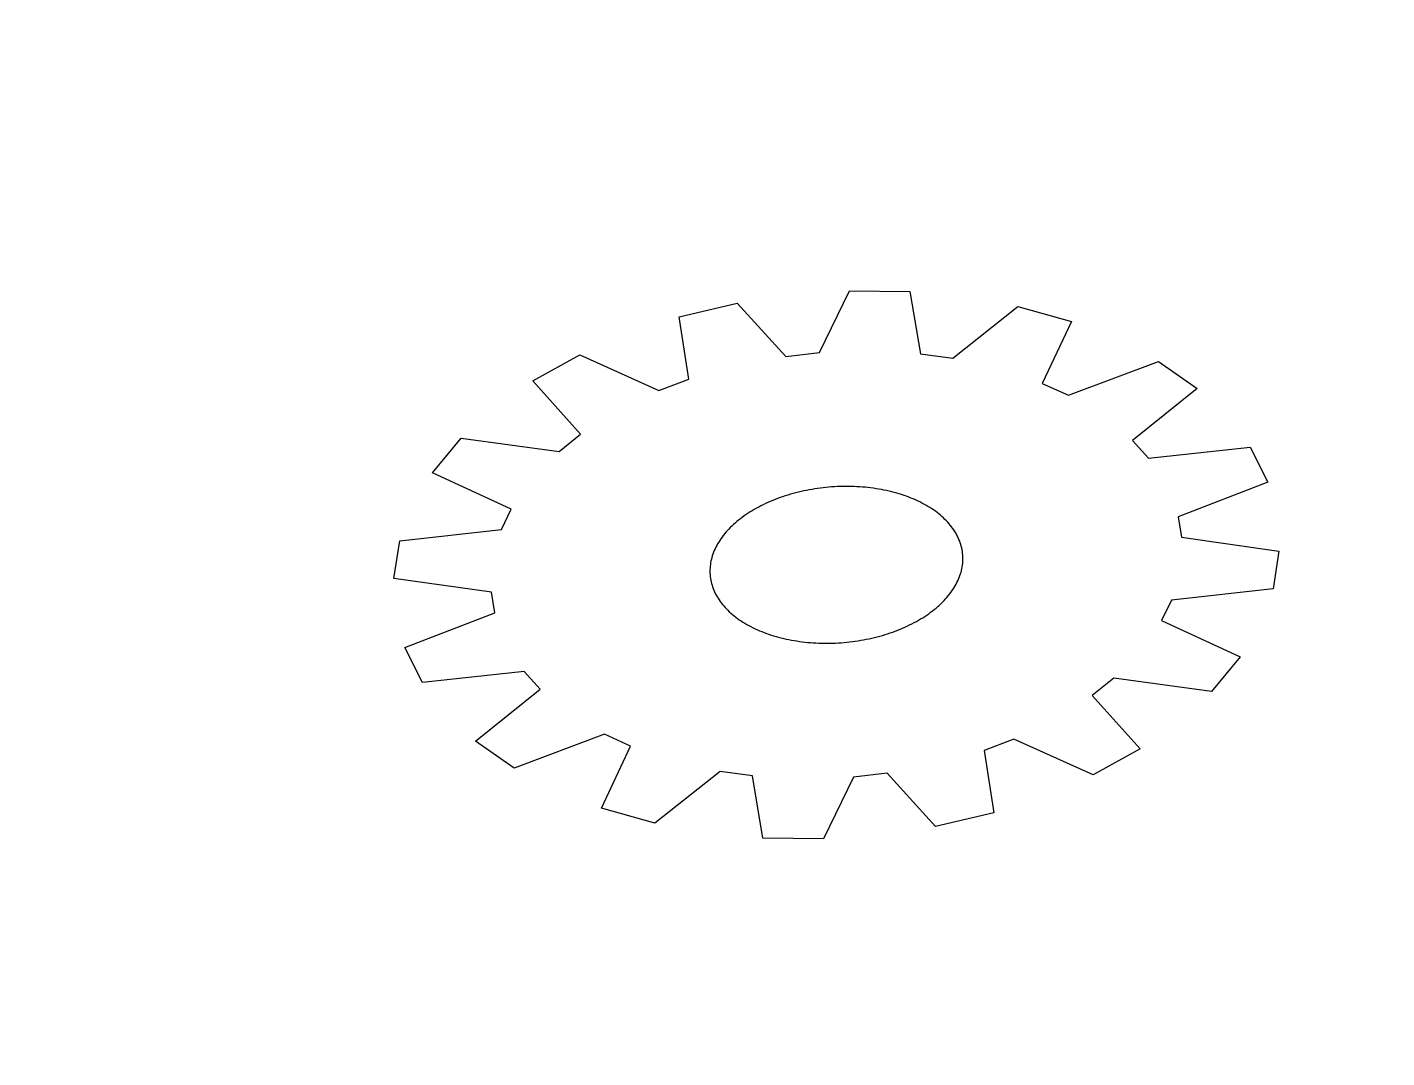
# Model space of a CAD drawing. Header units: millimetres. Extents: x 33 to 145, y 82 to 167.
import ezdxf

# ---------------------------------------------------------------- set-up
doc = ezdxf.new("R2010")
doc.units = ezdxf.units.MM
doc.layers.add('CUT', color=7, linetype='Continuous')

# ---------------------------------------------------------------- blocks, each defined once
blk = doc.blocks.new('INNER')
at = {"layer": 'CUT'}
for p, q in [((31.913, 65.263), (31.574, 58.813)), ((35.717, 65.827), (31.913, 65.263)), ((37.914, 59.754), (35.717, 65.827)), ((42.836, 65.478), (40.054, 59.649)), ((46.566, 64.543), (42.836, 65.478)), ((46.271, 58.091), (46.566, 64.543)), ((25.202, 62.862), (21.904, 60.885)), ((29.556, 58.091), (25.202, 62.862)), ((53.01, 61.496), (48.209, 57.175)), ((56.098, 59.205), (53.01, 61.496)), ((21.904, 60.885), (24.059, 54.796)), ((40.054, 59.649), (37.914, 59.754)), ((31.574, 58.813), (29.556, 58.091)), ((53.357, 53.357), (56.098, 59.205)), ((48.209, 57.175), (46.271, 58.091)), ((16.622, 56.098), (14.332, 53.01)), ((22.47, 53.357), (16.622, 56.098)), ((24.059, 54.796), (22.47, 53.357)), ((54.796, 51.769), (53.357, 53.357)), ((60.885, 53.924), (54.796, 51.769)), ((62.862, 50.625), (60.885, 53.924)), ((14.332, 53.01), (18.653, 48.209)), ((58.091, 46.271), (62.862, 50.625)), ((18.653, 48.209), (17.736, 46.271)), ((11.284, 46.566), (10.35, 42.836)), ((17.736, 46.271), (11.284, 46.566)), ((35.205, 45.441), (35.374, 45.5)), ((35.374, 45.5), (35.543, 45.555)), ((35.543, 45.555), (35.714, 45.605)), ((35.714, 45.605), (35.886, 45.653)), ((35.886, 45.653), (36.059, 45.696)), ((36.059, 45.696), (36.233, 45.735)), ((36.233, 45.735), (36.408, 45.771)), ((36.408, 45.771), (36.583, 45.802)), ((36.583, 45.802), (36.759, 45.83)), ((36.759, 45.83), (36.936, 45.854)), ((36.936, 45.854), (37.113, 45.874)), ((37.113, 45.874), (37.29, 45.889)), ((37.29, 45.889), (37.468, 45.901)), ((37.468, 45.901), (37.646, 45.909)), ((37.646, 45.909), (37.825, 45.913)), ((37.825, 45.913), (38.003, 45.913)), ((38.003, 45.913), (38.181, 45.909)), ((38.181, 45.909), (38.359, 45.901)), ((38.359, 45.901), (38.537, 45.889)), ((38.537, 45.889), (38.714, 45.874)), ((38.714, 45.874), (38.892, 45.854)), ((38.892, 45.854), (39.068, 45.83)), ((39.068, 45.83), (39.244, 45.802)), ((39.244, 45.802), (39.42, 45.771)), ((39.42, 45.771), (39.594, 45.735)), ((39.594, 45.735), (39.768, 45.696)), ((39.768, 45.696), (39.941, 45.653)), ((39.941, 45.653), (40.113, 45.605)), ((40.113, 45.605), (40.284, 45.555)), ((40.284, 45.555), (40.454, 45.5)), ((40.454, 45.5), (40.622, 45.441)), ((58.813, 44.254), (58.091, 46.271)), ((33.46, 44.559), (33.609, 44.657)), ((33.609, 44.657), (33.76, 44.751)), ((33.76, 44.751), (33.914, 44.842)), ((33.914, 44.842), (34.069, 44.929)), ((34.069, 44.929), (34.226, 45.013)), ((34.226, 45.013), (34.385, 45.094)), ((34.385, 45.094), (34.546, 45.17)), ((34.546, 45.17), (34.709, 45.244)), ((34.709, 45.244), (34.873, 45.313)), ((34.873, 45.313), (35.038, 45.379)), ((35.038, 45.379), (35.205, 45.441)), ((40.622, 45.441), (40.789, 45.379)), ((40.789, 45.379), (40.955, 45.313)), ((40.955, 45.313), (41.119, 45.244)), ((41.119, 45.244), (41.281, 45.17)), ((41.281, 45.17), (41.442, 45.094)), ((41.442, 45.094), (41.601, 45.013)), ((41.601, 45.013), (41.758, 44.929)), ((41.758, 44.929), (41.914, 44.842)), ((41.914, 44.842), (42.067, 44.751)), ((42.067, 44.751), (42.218, 44.657)), ((42.218, 44.657), (42.368, 44.559)), ((32.352, 43.664), (32.482, 43.787)), ((32.482, 43.787), (32.614, 43.906)), ((32.614, 43.906), (32.749, 44.023)), ((32.749, 44.023), (32.886, 44.136)), ((32.886, 44.136), (33.026, 44.247)), ((33.026, 44.247), (33.168, 44.354)), ((33.168, 44.354), (33.313, 44.458)), ((33.313, 44.458), (33.46, 44.559)), ((42.368, 44.559), (42.514, 44.458)), ((42.514, 44.458), (42.659, 44.354)), ((42.659, 44.354), (42.801, 44.247)), ((42.801, 44.247), (42.941, 44.136)), ((42.941, 44.136), (43.079, 44.023)), ((43.079, 44.023), (43.214, 43.906)), ((43.214, 43.906), (43.346, 43.787)), ((43.346, 43.787), (43.475, 43.664)), ((65.263, 43.914), (58.813, 44.254)), ((65.827, 40.111), (65.263, 43.914)), ((31.635, 42.872), (31.747, 43.01)), ((31.747, 43.01), (31.862, 43.146)), ((31.862, 43.146), (31.98, 43.28)), ((31.98, 43.28), (32.101, 43.411)), ((32.101, 43.411), (32.225, 43.539)), ((32.225, 43.539), (32.352, 43.664)), ((43.475, 43.664), (43.602, 43.539)), ((43.602, 43.539), (43.726, 43.411)), ((43.726, 43.411), (43.847, 43.28)), ((43.847, 43.28), (43.965, 43.146)), ((43.965, 43.146), (44.08, 43.01)), ((44.08, 43.01), (44.192, 42.872)), ((10.35, 42.836), (16.179, 40.054)), ((31.03, 41.991), (31.123, 42.143)), ((31.123, 42.143), (31.219, 42.293)), ((31.219, 42.293), (31.318, 42.441)), ((31.318, 42.441), (31.421, 42.587)), ((31.421, 42.587), (31.526, 42.731)), ((31.526, 42.731), (31.635, 42.872)), ((44.192, 42.872), (44.301, 42.731)), ((44.301, 42.731), (44.407, 42.587)), ((44.407, 42.587), (44.509, 42.441)), ((44.509, 42.441), (44.608, 42.293)), ((44.608, 42.293), (44.704, 42.143)), ((44.704, 42.143), (44.797, 41.991)), ((30.548, 41.037), (30.62, 41.2)), ((30.62, 41.2), (30.695, 41.362)), ((30.695, 41.362), (30.774, 41.522)), ((30.774, 41.522), (30.856, 41.68)), ((30.856, 41.68), (30.941, 41.836)), ((30.941, 41.836), (31.03, 41.991)), ((44.797, 41.991), (44.886, 41.836)), ((44.886, 41.836), (44.972, 41.68)), ((44.972, 41.68), (45.054, 41.522)), ((45.054, 41.522), (45.132, 41.362)), ((45.132, 41.362), (45.207, 41.2)), ((45.207, 41.2), (45.279, 41.037)), ((30.247, 40.199), (30.3, 40.369)), ((30.3, 40.369), (30.356, 40.538)), ((30.356, 40.538), (30.417, 40.706)), ((30.417, 40.706), (30.481, 40.872)), ((30.481, 40.872), (30.548, 41.037)), ((45.279, 41.037), (45.347, 40.872)), ((45.347, 40.872), (45.411, 40.706)), ((45.411, 40.706), (45.471, 40.538)), ((45.471, 40.538), (45.528, 40.369)), ((45.528, 40.369), (45.58, 40.199)), ((16.179, 40.054), (16.074, 37.914)), ((30.04, 39.332), (30.074, 39.507)), ((30.074, 39.507), (30.111, 39.681)), ((30.111, 39.681), (30.153, 39.855)), ((30.153, 39.855), (30.198, 40.027)), ((30.198, 40.027), (30.247, 40.199)), ((45.58, 40.199), (45.629, 40.027)), ((45.629, 40.027), (45.675, 39.855)), ((45.675, 39.855), (45.716, 39.681)), ((45.716, 39.681), (45.753, 39.507)), ((45.753, 39.507), (45.787, 39.332)), ((59.754, 37.914), (65.827, 40.111)), ((29.932, 38.448), (29.945, 38.626)), ((29.945, 38.626), (29.963, 38.803)), ((29.963, 38.803), (29.985, 38.98)), ((29.985, 38.98), (30.011, 39.156)), ((30.011, 39.156), (30.04, 39.332)), ((45.787, 39.332), (45.817, 39.156)), ((45.817, 39.156), (45.842, 38.98)), ((45.842, 38.98), (45.864, 38.803)), ((45.864, 38.803), (45.882, 38.626)), ((45.882, 38.626), (45.896, 38.448)), ((16.074, 37.914), (10, 35.717)), ((29.914, 37.914), (29.916, 38.092)), ((29.916, 37.735), (29.914, 37.914)), ((29.916, 38.092), (29.922, 38.27)), ((29.922, 38.27), (29.932, 38.448)), ((45.896, 38.448), (45.906, 38.27)), ((45.906, 38.27), (45.912, 38.092)), ((45.912, 38.092), (45.914, 37.914)), ((45.914, 37.914), (45.912, 37.735)), ((59.649, 35.773), (59.754, 37.914)), ((29.922, 37.557), (29.916, 37.735)), ((29.932, 37.379), (29.922, 37.557)), ((29.945, 37.202), (29.932, 37.379)), ((29.963, 37.024), (29.945, 37.202)), ((29.985, 36.847), (29.963, 37.024)), ((45.864, 37.024), (45.842, 36.847)), ((45.882, 37.202), (45.864, 37.024)), ((45.896, 37.379), (45.882, 37.202)), ((45.906, 37.557), (45.896, 37.379)), ((45.912, 37.735), (45.906, 37.557)), ((30.011, 36.671), (29.985, 36.847)), ((30.04, 36.495), (30.011, 36.671)), ((30.074, 36.32), (30.04, 36.495)), ((30.111, 36.146), (30.074, 36.32)), ((30.153, 35.973), (30.111, 36.146)), ((45.716, 36.146), (45.675, 35.973)), ((45.753, 36.32), (45.716, 36.146)), ((45.787, 36.495), (45.753, 36.32)), ((45.817, 36.671), (45.787, 36.495)), ((45.842, 36.847), (45.817, 36.671)), ((10, 35.717), (10.564, 31.913)), ((30.198, 35.8), (30.153, 35.973)), ((30.247, 35.629), (30.198, 35.8)), ((30.3, 35.459), (30.247, 35.629)), ((30.356, 35.289), (30.3, 35.459)), ((30.417, 35.122), (30.356, 35.289)), ((45.471, 35.289), (45.411, 35.122)), ((45.528, 35.459), (45.471, 35.289)), ((45.58, 35.629), (45.528, 35.459)), ((45.629, 35.8), (45.58, 35.629)), ((45.675, 35.973), (45.629, 35.8)), ((65.478, 32.991), (59.649, 35.773)), ((30.481, 34.955), (30.417, 35.122)), ((30.548, 34.791), (30.481, 34.955)), ((30.62, 34.627), (30.548, 34.791)), ((30.695, 34.466), (30.62, 34.627)), ((30.774, 34.306), (30.695, 34.466)), ((45.132, 34.466), (45.054, 34.306)), ((45.207, 34.627), (45.132, 34.466)), ((45.279, 34.791), (45.207, 34.627)), ((45.347, 34.955), (45.279, 34.791)), ((45.411, 35.122), (45.347, 34.955)), ((30.856, 34.147), (30.774, 34.306)), ((30.941, 33.991), (30.856, 34.147)), ((31.03, 33.837), (30.941, 33.991)), ((31.123, 33.684), (31.03, 33.837)), ((31.219, 33.534), (31.123, 33.684)), ((31.318, 33.386), (31.219, 33.534)), ((44.608, 33.534), (44.509, 33.386)), ((44.704, 33.684), (44.608, 33.534)), ((44.797, 33.837), (44.704, 33.684)), ((44.886, 33.991), (44.797, 33.837)), ((44.972, 34.147), (44.886, 33.991)), ((45.054, 34.306), (44.972, 34.147)), ((31.421, 33.24), (31.318, 33.386)), ((31.526, 33.097), (31.421, 33.24)), ((31.635, 32.956), (31.526, 33.097)), ((31.747, 32.817), (31.635, 32.956)), ((31.862, 32.681), (31.747, 32.817)), ((31.98, 32.547), (31.862, 32.681)), ((43.965, 32.681), (43.847, 32.547)), ((44.08, 32.817), (43.965, 32.681)), ((44.192, 32.956), (44.08, 32.817)), ((44.301, 33.097), (44.192, 32.956)), ((44.407, 33.24), (44.301, 33.097)), ((44.509, 33.386), (44.407, 33.24)), ((64.543, 29.261), (65.478, 32.991)), ((10.564, 31.913), (17.014, 31.574)), ((32.101, 32.417), (31.98, 32.547)), ((32.225, 32.288), (32.101, 32.417)), ((32.352, 32.163), (32.225, 32.288)), ((32.482, 32.041), (32.352, 32.163)), ((32.614, 31.921), (32.482, 32.041)), ((32.749, 31.804), (32.614, 31.921)), ((32.886, 31.691), (32.749, 31.804)), ((43.079, 31.804), (42.941, 31.691)), ((43.214, 31.921), (43.079, 31.804)), ((43.346, 32.041), (43.214, 31.921)), ((43.475, 32.163), (43.346, 32.041)), ((43.602, 32.288), (43.475, 32.163)), ((43.726, 32.417), (43.602, 32.288)), ((43.847, 32.547), (43.726, 32.417)), ((17.014, 31.574), (17.736, 29.556)), ((33.026, 31.58), (32.886, 31.691)), ((33.168, 31.473), (33.026, 31.58)), ((33.313, 31.369), (33.168, 31.473)), ((33.46, 31.268), (33.313, 31.369)), ((33.609, 31.171), (33.46, 31.268)), ((33.76, 31.076), (33.609, 31.171)), ((33.914, 30.985), (33.76, 31.076)), ((34.069, 30.898), (33.914, 30.985)), ((34.226, 30.814), (34.069, 30.898)), ((41.758, 30.898), (41.601, 30.814)), ((41.914, 30.985), (41.758, 30.898)), ((42.067, 31.076), (41.914, 30.985)), ((42.218, 31.171), (42.067, 31.076)), ((42.368, 31.268), (42.218, 31.171)), ((42.514, 31.369), (42.368, 31.268)), ((42.659, 31.473), (42.514, 31.369)), ((42.801, 31.58), (42.659, 31.473)), ((42.941, 31.691), (42.801, 31.58)), ((34.385, 30.734), (34.226, 30.814)), ((34.546, 30.657), (34.385, 30.734)), ((34.709, 30.584), (34.546, 30.657)), ((34.873, 30.514), (34.709, 30.584)), ((35.038, 30.448), (34.873, 30.514)), ((35.205, 30.386), (35.038, 30.448)), ((35.374, 30.328), (35.205, 30.386)), ((35.543, 30.273), (35.374, 30.328)), ((35.714, 30.222), (35.543, 30.273)), ((35.886, 30.175), (35.714, 30.222)), ((36.059, 30.132), (35.886, 30.175)), ((36.233, 30.092), (36.059, 30.132)), ((36.408, 30.057), (36.233, 30.092)), ((36.583, 30.025), (36.408, 30.057)), ((39.42, 30.057), (39.244, 30.025)), ((39.594, 30.092), (39.42, 30.057)), ((39.768, 30.132), (39.594, 30.092)), ((39.941, 30.175), (39.768, 30.132)), ((40.113, 30.222), (39.941, 30.175)), ((40.284, 30.273), (40.113, 30.222)), ((40.454, 30.328), (40.284, 30.273)), ((40.622, 30.386), (40.454, 30.328)), ((40.789, 30.448), (40.622, 30.386)), ((40.955, 30.514), (40.789, 30.448)), ((41.119, 30.584), (40.955, 30.514)), ((41.281, 30.657), (41.119, 30.584)), ((41.442, 30.734), (41.281, 30.657)), ((41.601, 30.814), (41.442, 30.734)), ((17.736, 29.556), (12.966, 25.202)), ((36.759, 29.997), (36.583, 30.025)), ((36.936, 29.974), (36.759, 29.997)), ((37.113, 29.954), (36.936, 29.974)), ((37.29, 29.938), (37.113, 29.954)), ((37.468, 29.926), (37.29, 29.938)), ((37.646, 29.918), (37.468, 29.926)), ((37.825, 29.914), (37.646, 29.918)), ((38.003, 29.914), (37.825, 29.914)), ((38.181, 29.918), (38.003, 29.914)), ((38.359, 29.926), (38.181, 29.918)), ((38.537, 29.938), (38.359, 29.926)), ((38.714, 29.954), (38.537, 29.938)), ((38.892, 29.974), (38.714, 29.954)), ((39.068, 29.997), (38.892, 29.974)), ((39.244, 30.025), (39.068, 29.997)), ((57.175, 27.618), (58.091, 29.556)), ((58.091, 29.556), (64.543, 29.261)), ((61.496, 22.818), (57.175, 27.618)), ((12.966, 25.202), (14.942, 21.904)), ((14.942, 21.904), (21.031, 24.059)), ((21.031, 24.059), (22.47, 22.47)), ((22.47, 22.47), (19.729, 16.622)), ((51.769, 21.031), (53.357, 22.47)), ((53.357, 22.47), (59.205, 19.729)), ((59.205, 19.729), (61.496, 22.818)), ((53.924, 14.942), (51.769, 21.031)), ((22.818, 14.332), (27.618, 18.653)), ((27.618, 18.653), (29.556, 17.736)), ((29.556, 17.736), (29.261, 11.284)), ((44.254, 17.014), (46.271, 17.736)), ((46.271, 17.736), (50.625, 12.966)), ((19.729, 16.622), (22.818, 14.332)), ((43.914, 10.564), (44.254, 17.014)), ((32.991, 10.35), (35.773, 16.179)), ((35.773, 16.179), (37.914, 16.074)), ((37.914, 16.074), (40.111, 10)), ((50.625, 12.966), (53.924, 14.942)), ((29.261, 11.284), (32.991, 10.35)), ((40.111, 10), (43.914, 10.564))]:
    blk.add_line(p, q, dxfattribs=at)
blk = doc.blocks.new('OUTER')
at = {"layer": 'CUT', "xscale": -1, "rotation": 30}
blk.add_blockref('INNER', (20, 30), dxfattribs=at)

msp = doc.modelspace()

# ---------------------------------------------------------------- block references
at = {"layer": 'CUT', "xscale": 1.3, "yscale": 0.8, "rotation": -15}
msp.add_blockref('OUTER', (120, 80), dxfattribs=at)

doc.saveas('drawing.dxf')
